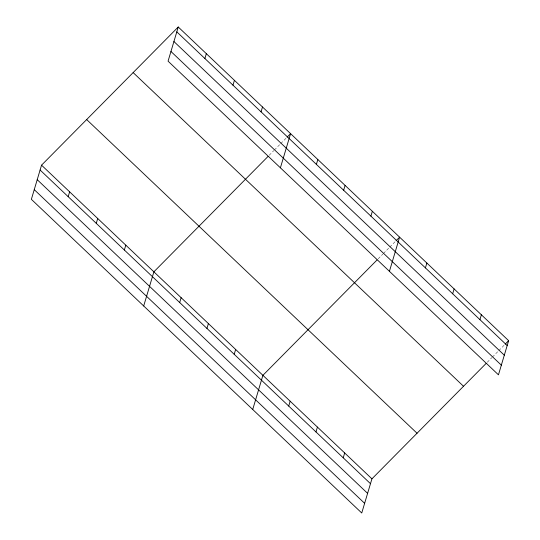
<?xml version="1.0" encoding="UTF-8"?>
<svg xmlns="http://www.w3.org/2000/svg" width="540" height="540" viewBox="0 0 540 540"><rect width="100%" height="100%" fill="white"/><g stroke="black" fill="none" stroke-linecap="round" stroke-linejoin="round"><path stroke-width="0.41" stroke-dasharray="2.7 2.03" d="M269.183 155.277L273.807 150.599M274.388 150.019L280.172 144.173M280.753 143.586L286.538 137.74M378.209 258.788L382.833 254.111M383.413 253.53L389.198 247.685M389.779 247.097L395.557 241.252M487.235 362.3L491.859 357.622M492.44 357.041L498.224 351.196M498.805 350.608L504.583 344.763"/><path stroke-width="0.81" d="M178.254 27L168.068 61.162L498.454 374.834L508.633 340.673L178.254 27L41.546 165.166L31.367 199.328L361.746 513L371.932 478.838L486.081 363.467M68.182 196.681L69.633 191.828M96.269 223.344L97.713 218.491M124.349 250.007L125.8 245.153M204.89 58.516L206.334 53.663M143.694 305.978L153.88 271.816L268.029 156.445M232.97 85.178L234.421 80.325M179.692 302.549L181.136 297.695M261.056 111.841L262.501 106.988M206.948 328.428L208.393 323.575M280.402 167.812L290.581 133.65L287.111 137.153M234.205 354.301L235.649 349.448M316.393 164.383L317.837 159.523M252.72 409.489L262.906 375.327L377.055 259.956M343.649 190.256L345.094 185.402M288.718 406.06L290.162 401.207M370.906 216.135L372.35 211.282M315.974 431.939L317.419 427.086M389.428 271.323L399.607 237.161L396.137 240.665M343.231 457.812L344.675 452.959M425.419 267.894L426.863 263.041M452.675 293.767L454.12 288.913M479.932 319.646L481.376 314.793M505.163 344.176L508.633 340.673M176.803 31.853L507.188 345.526M173.921 41.526L504.306 355.199M170.951 51.489L501.336 365.162M133.144 72.596L463.523 386.269M86.663 119.57L417.042 433.242M41.546 165.166L371.932 478.838M40.102 170.019L370.487 483.692M37.22 179.692L367.598 493.364M34.25 189.655L364.628 503.327"/></g></svg>
